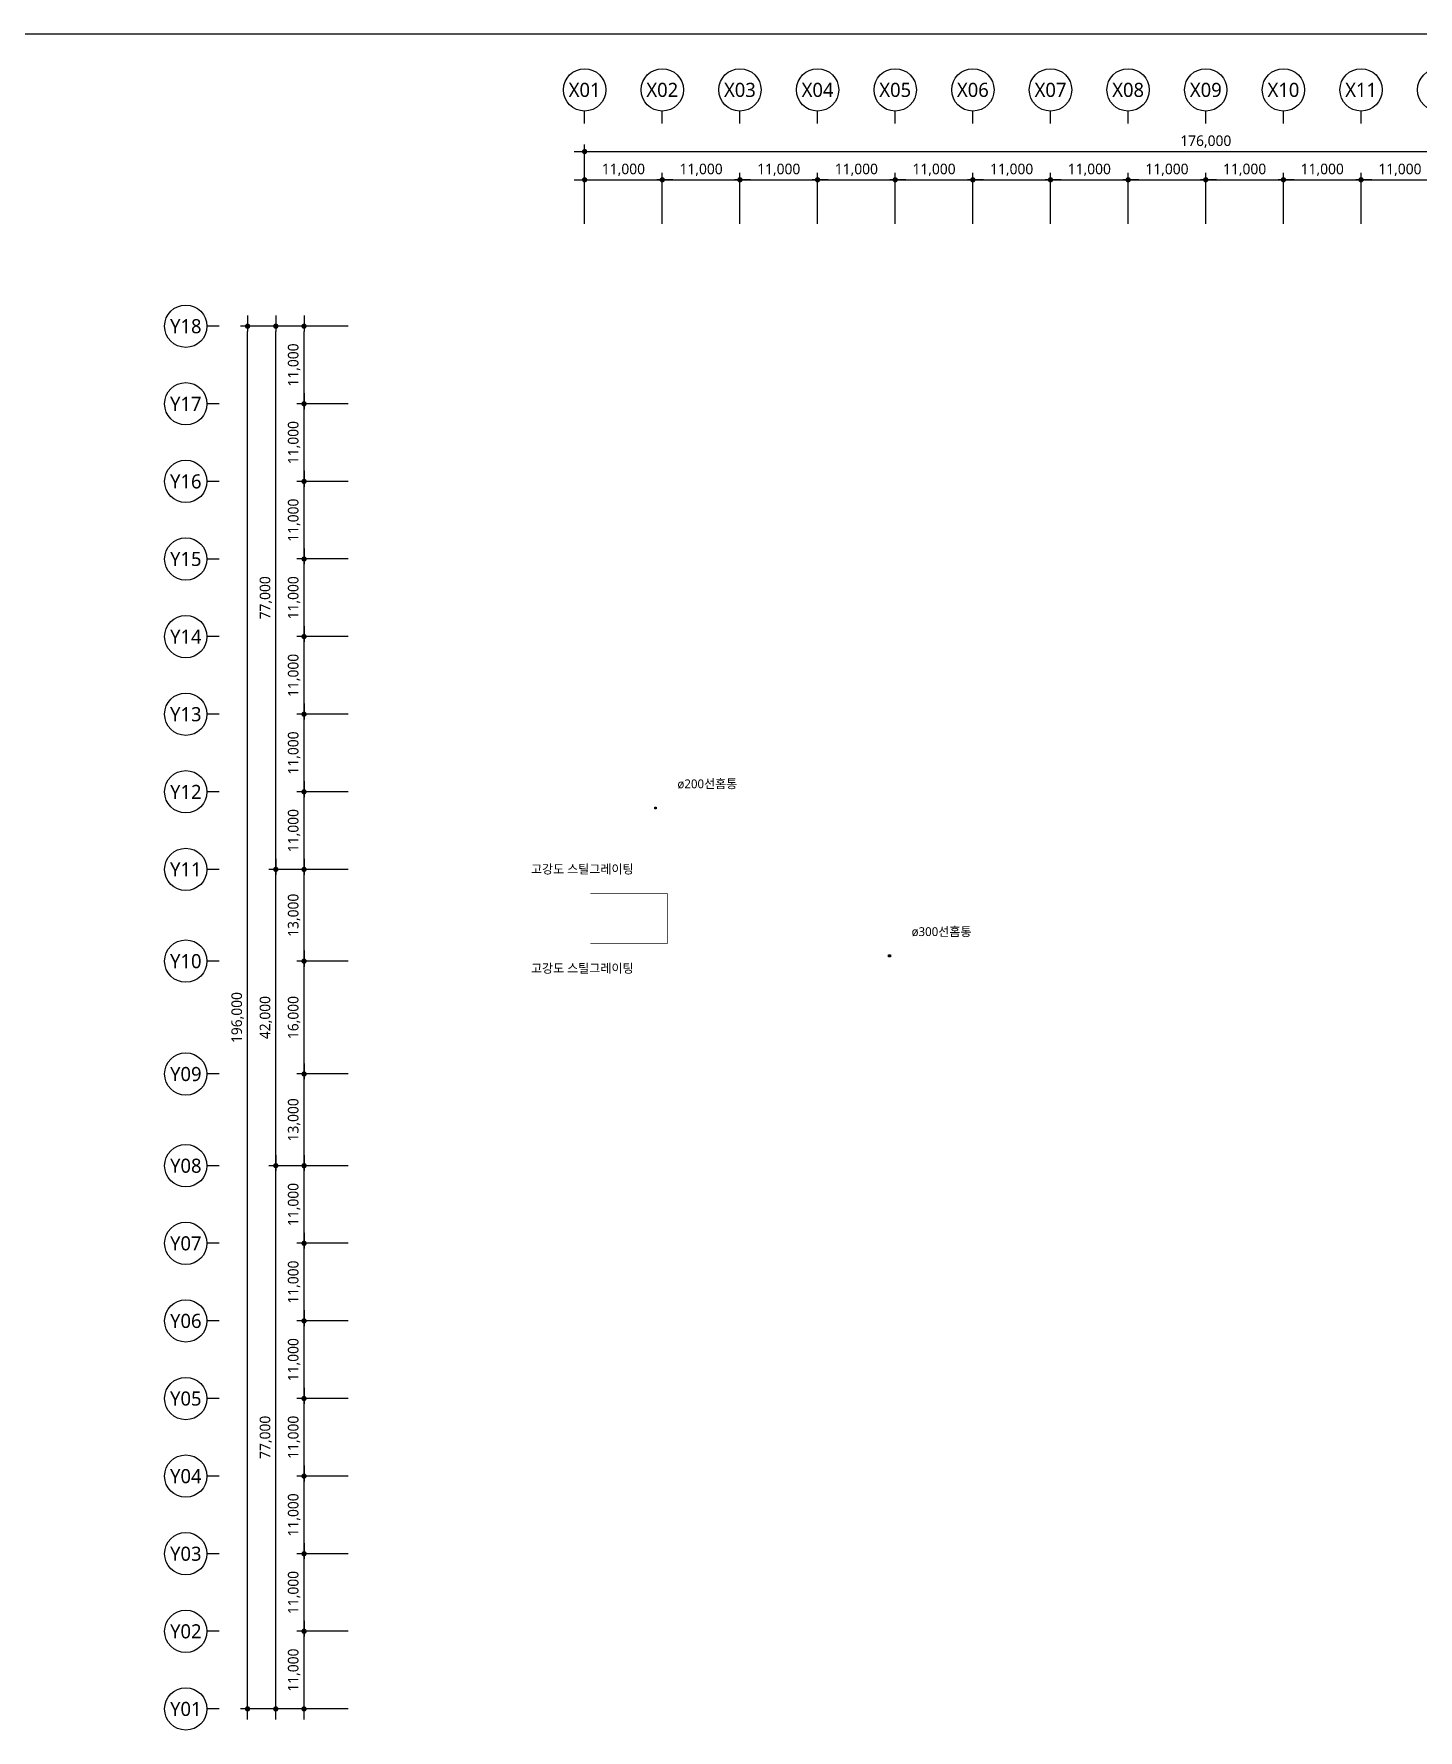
# Model space of a CAD drawing. Header units: millimetres. Extents: x 5104319 to 6731528, y 2502930 to 3039130.
# Drawn here: x 6337923 to 6534007, y 2798701 to 3039130 of the extents above; entities that cross this region are included whole.
import ezdxf
from ezdxf.enums import TextEntityAlignment as Align

# ---------------------------------------------------------------- set-up
doc = ezdxf.new("R2010")
doc.units = ezdxf.units.MM
doc.header["$PDMODE"] = 1
doc.linetypes.add('DIVIDE2', pattern=[15.875, 6.35, -3.175, 0, -3.175, 0, -3.175])
doc.linetypes.add('HID', pattern=[2.3, 1.5, -0.8])
doc.layers.get('Defpoints').update_dxf_attribs({"color": 140})
for name, color, linetype in [('0-아연도 그레이팅 커버', 6, 'DIVIDE2'), ('0-오픈트랜치', 2, 'HID'), ('D-1', 6, 'Continuous'), ('SYM', 253, 'Continuous')]:
    doc.layers.add(name, color=color, linetype=linetype)
for name, color, linetype, lineweight in [('A-AXIS-BUBL', 7, 'Continuous', 25), ('A-DIMS', 7, 'Continuous', 25), ('A-MKXS-TEXT1', 3, 'Continuous', 25), ('A-XXXX-TXT2', 3, 'Continuous', 25)]:
    doc.layers.add(name, color=color, linetype=linetype, lineweight=lineweight)
doc.styles.add('HY울릉도L', font='')
doc.styles.add('맑은고딕', font='malgun.ttf')
doc.styles.get('HY울릉도L').set_extended_font_data('HYwulM')
doc.dimstyles.new('CDIM', dxfattribs={"dimtxt": 3, "dimasz": 1.5, "dimexe": 2, "dimexo": 1, "dimgap": 1, "dimtad": 1, "dimdec": 0, "dimrnd": 0.5, "dimzin": 0, "dimdsep": 32, "dimlunit": 6, "dimtxsty": 'HY울릉도L', "dimblk1": '_CIDOT', "dimblk2": '_CIDOT', "dimsah": 1, "dimcen": 5.5, "dimclrd": 2, "dimclre": 2, "dimclrt": 7, "dimadec": 0, "dimazin": 0, "dimtfac": 1, "dimtdec": 0, "dimtix": 1, "dimtmove": 2, "dimatfit": 1, "dimldrblk": '_CIDOT', "dimfxl": 1, "dimtolj": 1, "dimtzin": 0, "dimlwd": -1, "dimarcsym": 0})

# ---------------------------------------------------------------- blocks, each defined once
blk = doc.blocks.new('_CIDOT')
at = {"color": 0, "linetype": 'ByBlock'}
blk.add_line((2, 0), (-1, 0), dxfattribs=at)
at = {"color": 0, "linetype": 'ByBlock', "const_width": 0.5}
blk.add_lwpolyline([(-0.25, 0, 1), (0.25, 0, 1)], format="xyb", close=True, dxfattribs=at)
blk = doc.blocks.new('*D9')
at = {"layer": 'A-DIMS', "lineweight": -2, "transparency": 16777216}
for p, q in [((93193, 67121), (85943, 67121)), ((93193, 56121), (85943, 56121))]:
    blk.add_line(p, q, dxfattribs=at)
at = {"layer": 'A-DIMS', "transparency": 16777216}
blk.add_line((86943, 56871), (86943, 66371), dxfattribs=at)
at = {"layer": 'Defpoints', "color": 0, "transparency": 16777216}
for p in [(86943, 67121), (93693, 67121), (93693, 56121)]:
    blk.add_point(p, dxfattribs=at)
at = {"layer": 'A-DIMS', "transparency": 16777216, "xscale": 750, "yscale": 750, "zscale": 750}
for p, rotation in [((86943, 67121), 90), ((86943, 56121), 270)]:
    blk.add_blockref('_CIDOT', p, dxfattribs=dict(at, rotation=rotation))
at = {"layer": 'A-DIMS', "color": 3, "transparency": 16777216, "insert": (85538, 61621), "char_height": 1500, "attachment_point": 5, "rotation": 90, "style": '맑은고딕'}
blk.add_mtext('\\A1;11,000', dxfattribs=at)
blk = doc.blocks.new('*D10')
at = {"layer": 'A-DIMS', "lineweight": -2, "transparency": 16777216}
for p, q in [((93193, 78121), (85943, 78121)), ((93193, 67121), (85943, 67121))]:
    blk.add_line(p, q, dxfattribs=at)
at = {"layer": 'A-DIMS', "transparency": 16777216}
blk.add_line((86943, 67871), (86943, 77371), dxfattribs=at)
at = {"layer": 'Defpoints', "color": 0, "transparency": 16777216}
for p in [(86943, 78121), (93693, 78121), (93693, 67121)]:
    blk.add_point(p, dxfattribs=at)
at = {"layer": 'A-DIMS', "transparency": 16777216, "xscale": 750, "yscale": 750, "zscale": 750}
for p, rotation in [((86943, 78121), 90), ((86943, 67121), 270)]:
    blk.add_blockref('_CIDOT', p, dxfattribs=dict(at, rotation=rotation))
at = {"layer": 'A-DIMS', "color": 3, "transparency": 16777216, "insert": (85538, 72621), "char_height": 1500, "attachment_point": 5, "rotation": 90, "style": '맑은고딕'}
blk.add_mtext('\\A1;11,000', dxfattribs=at)
blk = doc.blocks.new('*D11')
at = {"layer": 'A-DIMS', "lineweight": -2, "transparency": 16777216}
for p, q in [((93193, 89121), (85943, 89121)), ((93193, 78121), (85943, 78121))]:
    blk.add_line(p, q, dxfattribs=at)
at = {"layer": 'A-DIMS', "transparency": 16777216}
blk.add_line((86943, 78871), (86943, 88371), dxfattribs=at)
at = {"layer": 'Defpoints', "color": 0, "transparency": 16777216}
for p in [(86943, 89121), (93693, 89121), (93693, 78121)]:
    blk.add_point(p, dxfattribs=at)
at = {"layer": 'A-DIMS', "transparency": 16777216, "xscale": 750, "yscale": 750, "zscale": 750}
for p, rotation in [((86943, 89121), 90), ((86943, 78121), 270)]:
    blk.add_blockref('_CIDOT', p, dxfattribs=dict(at, rotation=rotation))
at = {"layer": 'A-DIMS', "color": 3, "transparency": 16777216, "insert": (85538, 83621), "char_height": 1500, "attachment_point": 5, "rotation": 90, "style": '맑은고딕'}
blk.add_mtext('\\A1;11,000', dxfattribs=at)
blk = doc.blocks.new('*D12')
at = {"layer": 'A-DIMS', "lineweight": -2, "transparency": 16777216}
for p, q in [((93193, 100121), (85943, 100121)), ((93193, 89121), (85943, 89121))]:
    blk.add_line(p, q, dxfattribs=at)
at = {"layer": 'A-DIMS', "transparency": 16777216}
blk.add_line((86943, 89871), (86943, 99371), dxfattribs=at)
at = {"layer": 'Defpoints', "color": 0, "transparency": 16777216}
for p in [(86943, 100121), (93693, 100121), (93693, 89121)]:
    blk.add_point(p, dxfattribs=at)
at = {"layer": 'A-DIMS', "transparency": 16777216, "xscale": 750, "yscale": 750, "zscale": 750}
for p, rotation in [((86943, 100121), 90), ((86943, 89121), 270)]:
    blk.add_blockref('_CIDOT', p, dxfattribs=dict(at, rotation=rotation))
at = {"layer": 'A-DIMS', "color": 3, "transparency": 16777216, "insert": (85538, 94621), "char_height": 1500, "attachment_point": 5, "rotation": 90, "style": '맑은고딕'}
blk.add_mtext('\\A1;11,000', dxfattribs=at)
blk = doc.blocks.new('*D13')
at = {"layer": 'A-DIMS', "lineweight": -2, "transparency": 16777216}
for p, q in [((93193, 111121), (85943, 111121)), ((93193, 100121), (85943, 100121))]:
    blk.add_line(p, q, dxfattribs=at)
at = {"layer": 'A-DIMS', "transparency": 16777216}
blk.add_line((86943, 100871), (86943, 110371), dxfattribs=at)
at = {"layer": 'Defpoints', "color": 0, "transparency": 16777216}
for p in [(86943, 111121), (93693, 111121), (93693, 100121)]:
    blk.add_point(p, dxfattribs=at)
at = {"layer": 'A-DIMS', "transparency": 16777216, "xscale": 750, "yscale": 750, "zscale": 750}
for p, rotation in [((86943, 111121), 90), ((86943, 100121), 270)]:
    blk.add_blockref('_CIDOT', p, dxfattribs=dict(at, rotation=rotation))
at = {"layer": 'A-DIMS', "color": 3, "transparency": 16777216, "insert": (85538, 105621), "char_height": 1500, "attachment_point": 5, "rotation": 90, "style": '맑은고딕'}
blk.add_mtext('\\A1;11,000', dxfattribs=at)
blk = doc.blocks.new('*D14')
at = {"layer": 'A-DIMS', "lineweight": -2, "transparency": 16777216}
for p, q in [((93193, 122121), (85943, 122121)), ((93193, 111121), (85943, 111121))]:
    blk.add_line(p, q, dxfattribs=at)
at = {"layer": 'A-DIMS', "transparency": 16777216}
blk.add_line((86943, 111871), (86943, 121371), dxfattribs=at)
at = {"layer": 'Defpoints', "color": 0, "transparency": 16777216}
for p in [(86943, 122121), (93693, 122121), (93693, 111121)]:
    blk.add_point(p, dxfattribs=at)
at = {"layer": 'A-DIMS', "transparency": 16777216, "xscale": 750, "yscale": 750, "zscale": 750}
for p, rotation in [((86943, 122121), 90), ((86943, 111121), 270)]:
    blk.add_blockref('_CIDOT', p, dxfattribs=dict(at, rotation=rotation))
at = {"layer": 'A-DIMS', "color": 3, "transparency": 16777216, "insert": (85538, 116621), "char_height": 1500, "attachment_point": 5, "rotation": 90, "style": '맑은고딕'}
blk.add_mtext('\\A1;11,000', dxfattribs=at)
blk = doc.blocks.new('*D15')
at = {"layer": 'A-DIMS', "lineweight": -2, "transparency": 16777216}
for p, q in [((93193, 135121), (85943, 135121)), ((93193, 122121), (85943, 122121))]:
    blk.add_line(p, q, dxfattribs=at)
at = {"layer": 'A-DIMS', "transparency": 16777216}
blk.add_line((86943, 122871), (86943, 134371), dxfattribs=at)
at = {"layer": 'Defpoints', "color": 0, "transparency": 16777216}
for p in [(86943, 135121), (93693, 135121), (93693, 122121)]:
    blk.add_point(p, dxfattribs=at)
at = {"layer": 'A-DIMS', "transparency": 16777216, "xscale": 750, "yscale": 750, "zscale": 750}
for p, rotation in [((86943, 135121), 90), ((86943, 122121), 270)]:
    blk.add_blockref('_CIDOT', p, dxfattribs=dict(at, rotation=rotation))
at = {"layer": 'A-DIMS', "color": 3, "transparency": 16777216, "insert": (85538, 128621), "char_height": 1500, "attachment_point": 5, "rotation": 90, "style": '맑은고딕'}
blk.add_mtext('\\A1;13,000', dxfattribs=at)
blk = doc.blocks.new('*D16')
at = {"layer": 'A-DIMS', "lineweight": -2, "transparency": 16777216}
for p, q in [((93193, 151121), (85943, 151121)), ((93193, 135121), (85943, 135121))]:
    blk.add_line(p, q, dxfattribs=at)
at = {"layer": 'A-DIMS', "transparency": 16777216}
blk.add_line((86943, 135871), (86943, 150371), dxfattribs=at)
at = {"layer": 'Defpoints', "color": 0, "transparency": 16777216}
for p in [(86943, 151121), (93693, 151121), (93693, 135121)]:
    blk.add_point(p, dxfattribs=at)
at = {"layer": 'A-DIMS', "transparency": 16777216, "xscale": 750, "yscale": 750, "zscale": 750}
for p, rotation in [((86943, 151121), 90), ((86943, 135121), 270)]:
    blk.add_blockref('_CIDOT', p, dxfattribs=dict(at, rotation=rotation))
at = {"layer": 'A-DIMS', "color": 3, "transparency": 16777216, "insert": (85538, 143121), "char_height": 1500, "attachment_point": 5, "rotation": 90, "style": '맑은고딕'}
blk.add_mtext('\\A1;16,000', dxfattribs=at)
blk = doc.blocks.new('*D17')
at = {"layer": 'A-DIMS', "lineweight": -2, "transparency": 16777216}
for p, q in [((93193, 164121), (85943, 164121)), ((93193, 151121), (85943, 151121))]:
    blk.add_line(p, q, dxfattribs=at)
at = {"layer": 'A-DIMS', "transparency": 16777216}
blk.add_line((86943, 151871), (86943, 163371), dxfattribs=at)
at = {"layer": 'Defpoints', "color": 0, "transparency": 16777216}
for p in [(86943, 164121), (93693, 164121), (93693, 151121)]:
    blk.add_point(p, dxfattribs=at)
at = {"layer": 'A-DIMS', "transparency": 16777216, "xscale": 750, "yscale": 750, "zscale": 750}
for p, rotation in [((86943, 164121), 90), ((86943, 151121), 270)]:
    blk.add_blockref('_CIDOT', p, dxfattribs=dict(at, rotation=rotation))
at = {"layer": 'A-DIMS', "color": 3, "transparency": 16777216, "insert": (85538, 157621), "char_height": 1500, "attachment_point": 5, "rotation": 90, "style": '맑은고딕'}
blk.add_mtext('\\A1;13,000', dxfattribs=at)
blk = doc.blocks.new('*D18')
at = {"layer": 'A-DIMS', "lineweight": -2, "transparency": 16777216}
for p, q in [((93193, 175121), (85943, 175121)), ((93193, 164121), (85943, 164121))]:
    blk.add_line(p, q, dxfattribs=at)
at = {"layer": 'A-DIMS', "transparency": 16777216}
blk.add_line((86943, 164871), (86943, 174371), dxfattribs=at)
at = {"layer": 'Defpoints', "color": 0, "transparency": 16777216}
for p in [(86943, 175121), (93693, 175121), (93693, 164121)]:
    blk.add_point(p, dxfattribs=at)
at = {"layer": 'A-DIMS', "transparency": 16777216, "xscale": 750, "yscale": 750, "zscale": 750}
for p, rotation in [((86943, 175121), 90), ((86943, 164121), 270)]:
    blk.add_blockref('_CIDOT', p, dxfattribs=dict(at, rotation=rotation))
at = {"layer": 'A-DIMS', "color": 3, "transparency": 16777216, "insert": (85538, 169621), "char_height": 1500, "attachment_point": 5, "rotation": 90, "style": '맑은고딕'}
blk.add_mtext('\\A1;11,000', dxfattribs=at)
blk = doc.blocks.new('*D19')
at = {"layer": 'A-DIMS', "lineweight": -2, "transparency": 16777216}
for p, q in [((93193, 186121), (85943, 186121)), ((93193, 175121), (85943, 175121))]:
    blk.add_line(p, q, dxfattribs=at)
at = {"layer": 'A-DIMS', "transparency": 16777216}
blk.add_line((86943, 175871), (86943, 185371), dxfattribs=at)
at = {"layer": 'Defpoints', "color": 0, "transparency": 16777216}
for p in [(86943, 186121), (93693, 186121), (93693, 175121)]:
    blk.add_point(p, dxfattribs=at)
at = {"layer": 'A-DIMS', "transparency": 16777216, "xscale": 750, "yscale": 750, "zscale": 750}
for p, rotation in [((86943, 186121), 90), ((86943, 175121), 270)]:
    blk.add_blockref('_CIDOT', p, dxfattribs=dict(at, rotation=rotation))
at = {"layer": 'A-DIMS', "color": 3, "transparency": 16777216, "insert": (85538, 180621), "char_height": 1500, "attachment_point": 5, "rotation": 90, "style": '맑은고딕'}
blk.add_mtext('\\A1;11,000', dxfattribs=at)
blk = doc.blocks.new('*D20')
at = {"layer": 'A-DIMS', "lineweight": -2, "transparency": 16777216}
for p, q in [((93193, 197121), (85943, 197121)), ((93193, 186121), (85943, 186121))]:
    blk.add_line(p, q, dxfattribs=at)
at = {"layer": 'A-DIMS', "transparency": 16777216}
blk.add_line((86943, 186871), (86943, 196371), dxfattribs=at)
at = {"layer": 'Defpoints', "color": 0, "transparency": 16777216}
for p in [(86943, 197121), (93693, 197121), (93693, 186121)]:
    blk.add_point(p, dxfattribs=at)
at = {"layer": 'A-DIMS', "transparency": 16777216, "xscale": 750, "yscale": 750, "zscale": 750}
for p, rotation in [((86943, 197121), 90), ((86943, 186121), 270)]:
    blk.add_blockref('_CIDOT', p, dxfattribs=dict(at, rotation=rotation))
at = {"layer": 'A-DIMS', "color": 3, "transparency": 16777216, "insert": (85538, 191621), "char_height": 1500, "attachment_point": 5, "rotation": 90, "style": '맑은고딕'}
blk.add_mtext('\\A1;11,000', dxfattribs=at)
blk = doc.blocks.new('*D21')
at = {"layer": 'A-DIMS', "lineweight": -2, "transparency": 16777216}
for p, q in [((93193, 208121), (85943, 208121)), ((93193, 197121), (85943, 197121))]:
    blk.add_line(p, q, dxfattribs=at)
at = {"layer": 'A-DIMS', "transparency": 16777216}
blk.add_line((86943, 197871), (86943, 207371), dxfattribs=at)
at = {"layer": 'Defpoints', "color": 0, "transparency": 16777216}
for p in [(86943, 208121), (93693, 208121), (93693, 197121)]:
    blk.add_point(p, dxfattribs=at)
at = {"layer": 'A-DIMS', "transparency": 16777216, "xscale": 750, "yscale": 750, "zscale": 750}
for p, rotation in [((86943, 208121), 90), ((86943, 197121), 270)]:
    blk.add_blockref('_CIDOT', p, dxfattribs=dict(at, rotation=rotation))
at = {"layer": 'A-DIMS', "color": 3, "transparency": 16777216, "insert": (85538, 202621), "char_height": 1500, "attachment_point": 5, "rotation": 90, "style": '맑은고딕'}
blk.add_mtext('\\A1;11,000', dxfattribs=at)
blk = doc.blocks.new('*D22')
at = {"layer": 'A-DIMS', "lineweight": -2, "transparency": 16777216}
for p, q in [((93193, 219121), (85943, 219121)), ((93193, 208121), (85943, 208121))]:
    blk.add_line(p, q, dxfattribs=at)
at = {"layer": 'A-DIMS', "transparency": 16777216}
blk.add_line((86943, 208871), (86943, 218371), dxfattribs=at)
at = {"layer": 'Defpoints', "color": 0, "transparency": 16777216}
for p in [(86943, 219121), (93693, 219121), (93693, 208121)]:
    blk.add_point(p, dxfattribs=at)
at = {"layer": 'A-DIMS', "transparency": 16777216, "xscale": 750, "yscale": 750, "zscale": 750}
for p, rotation in [((86943, 219121), 90), ((86943, 208121), 270)]:
    blk.add_blockref('_CIDOT', p, dxfattribs=dict(at, rotation=rotation))
at = {"layer": 'A-DIMS', "color": 3, "transparency": 16777216, "insert": (85538, 213621), "char_height": 1500, "attachment_point": 5, "rotation": 90, "style": '맑은고딕'}
blk.add_mtext('\\A1;11,000', dxfattribs=at)
blk = doc.blocks.new('*D23')
at = {"layer": 'A-DIMS', "lineweight": -2, "transparency": 16777216}
for p, q in [((93193, 230121), (85943, 230121)), ((93193, 219121), (85943, 219121))]:
    blk.add_line(p, q, dxfattribs=at)
at = {"layer": 'A-DIMS', "transparency": 16777216}
blk.add_line((86943, 219871), (86943, 229371), dxfattribs=at)
at = {"layer": 'Defpoints', "color": 0, "transparency": 16777216}
for p in [(86943, 230121), (93693, 230121), (93693, 219121)]:
    blk.add_point(p, dxfattribs=at)
at = {"layer": 'A-DIMS', "transparency": 16777216, "xscale": 750, "yscale": 750, "zscale": 750}
for p, rotation in [((86943, 230121), 90), ((86943, 219121), 270)]:
    blk.add_blockref('_CIDOT', p, dxfattribs=dict(at, rotation=rotation))
at = {"layer": 'A-DIMS', "color": 3, "transparency": 16777216, "insert": (85538, 224621), "char_height": 1500, "attachment_point": 5, "rotation": 90, "style": '맑은고딕'}
blk.add_mtext('\\A1;11,000', dxfattribs=at)
blk = doc.blocks.new('*D24')
at = {"layer": 'A-DIMS', "lineweight": -2, "transparency": 16777216}
for p, q in [((93193, 241121), (85943, 241121)), ((93193, 230121), (85943, 230121))]:
    blk.add_line(p, q, dxfattribs=at)
at = {"layer": 'A-DIMS', "transparency": 16777216}
blk.add_line((86943, 230871), (86943, 240371), dxfattribs=at)
at = {"layer": 'Defpoints', "color": 0, "transparency": 16777216}
for p in [(86943, 241121), (93693, 241121), (93693, 230121)]:
    blk.add_point(p, dxfattribs=at)
at = {"layer": 'A-DIMS', "transparency": 16777216, "xscale": 750, "yscale": 750, "zscale": 750}
for p, rotation in [((86943, 241121), 90), ((86943, 230121), 270)]:
    blk.add_blockref('_CIDOT', p, dxfattribs=dict(at, rotation=rotation))
at = {"layer": 'A-DIMS', "color": 3, "transparency": 16777216, "insert": (85538, 235621), "char_height": 1500, "attachment_point": 5, "rotation": 90, "style": '맑은고딕'}
blk.add_mtext('\\A1;11,000', dxfattribs=at)
blk = doc.blocks.new('*D25')
at = {"layer": 'A-DIMS', "lineweight": -2, "transparency": 16777216}
for p, q in [((93193, 122121), (81943, 122121)), ((93193, 45121), (81943, 45121))]:
    blk.add_line(p, q, dxfattribs=at)
at = {"layer": 'A-DIMS', "transparency": 16777216}
blk.add_line((82943, 45871), (82943, 121371), dxfattribs=at)
at = {"layer": 'Defpoints', "color": 0, "transparency": 16777216}
for p in [(82943, 122121), (93693, 122121), (93693, 45121)]:
    blk.add_point(p, dxfattribs=at)
at = {"layer": 'A-DIMS', "transparency": 16777216, "xscale": 750, "yscale": 750, "zscale": 750}
for p, rotation in [((82943, 122121), 90), ((82943, 45121), 270)]:
    blk.add_blockref('_CIDOT', p, dxfattribs=dict(at, rotation=rotation))
at = {"layer": 'A-DIMS', "color": 3, "transparency": 16777216, "insert": (81542, 83621), "char_height": 1500, "attachment_point": 5, "rotation": 90, "style": '맑은고딕'}
blk.add_mtext('\\A1;77,000', dxfattribs=at)
blk = doc.blocks.new('*D26')
at = {"layer": 'A-DIMS', "lineweight": -2, "transparency": 16777216}
for p, q in [((93193, 241121), (77943, 241121)), ((93193, 45121), (77943, 45121))]:
    blk.add_line(p, q, dxfattribs=at)
at = {"layer": 'A-DIMS', "transparency": 16777216}
blk.add_line((78943, 45871), (78943, 240371), dxfattribs=at)
at = {"layer": 'Defpoints', "color": 0, "transparency": 16777216}
for p in [(78943, 241121), (93693, 241121), (93693, 45121)]:
    blk.add_point(p, dxfattribs=at)
at = {"layer": 'A-DIMS', "transparency": 16777216, "xscale": 750, "yscale": 750, "zscale": 750}
for p, rotation in [((78943, 241121), 90), ((78943, 45121), 270)]:
    blk.add_blockref('_CIDOT', p, dxfattribs=dict(at, rotation=rotation))
at = {"layer": 'A-DIMS', "color": 3, "transparency": 16777216, "insert": (77538, 143121), "char_height": 1500, "attachment_point": 5, "rotation": 90, "style": '맑은고딕'}
blk.add_mtext('\\A1;196,000', dxfattribs=at)
blk = doc.blocks.new('*D27')
at = {"layer": 'A-DIMS', "lineweight": -2, "transparency": 16777216}
for p, q in [((93193, 56121), (85943, 56121)), ((93193, 45121), (85943, 45121))]:
    blk.add_line(p, q, dxfattribs=at)
at = {"layer": 'A-DIMS', "transparency": 16777216}
blk.add_line((86943, 45871), (86943, 55371), dxfattribs=at)
at = {"layer": 'Defpoints', "color": 0, "transparency": 16777216}
for p in [(86943, 56121), (93693, 56121), (93693, 45121)]:
    blk.add_point(p, dxfattribs=at)
at = {"layer": 'A-DIMS', "transparency": 16777216, "xscale": 750, "yscale": 750, "zscale": 750}
for p, rotation in [((86943, 56121), 90), ((86943, 45121), 270)]:
    blk.add_blockref('_CIDOT', p, dxfattribs=dict(at, rotation=rotation))
at = {"layer": 'A-DIMS', "color": 3, "transparency": 16777216, "insert": (85538, 50621), "char_height": 1500, "attachment_point": 5, "rotation": 90, "style": '맑은고딕'}
blk.add_mtext('\\A1;11,000', dxfattribs=at)
blk = doc.blocks.new('*D28')
at = {"layer": 'A-DIMS', "lineweight": -2, "transparency": 16777216}
for p, q in [((93193, 164121), (81943, 164121)), ((93193, 122121), (81943, 122121))]:
    blk.add_line(p, q, dxfattribs=at)
at = {"layer": 'A-DIMS', "transparency": 16777216}
blk.add_line((82943, 122871), (82943, 163371), dxfattribs=at)
at = {"layer": 'Defpoints', "color": 0, "transparency": 16777216}
for p in [(82943, 164121), (93693, 164121), (93693, 122121)]:
    blk.add_point(p, dxfattribs=at)
at = {"layer": 'A-DIMS', "transparency": 16777216, "xscale": 750, "yscale": 750, "zscale": 750}
for p, rotation in [((82943, 164121), 90), ((82943, 122121), 270)]:
    blk.add_blockref('_CIDOT', p, dxfattribs=dict(at, rotation=rotation))
at = {"layer": 'A-DIMS', "color": 3, "transparency": 16777216, "insert": (81542, 143121), "char_height": 1500, "attachment_point": 5, "rotation": 90, "style": '맑은고딕'}
blk.add_mtext('\\A1;42,000', dxfattribs=at)
blk = doc.blocks.new('*D29')
at = {"layer": 'A-DIMS', "lineweight": -2, "transparency": 16777216}
for p, q in [((93193, 241121), (81943, 241121)), ((93193, 164121), (81943, 164121))]:
    blk.add_line(p, q, dxfattribs=at)
at = {"layer": 'A-DIMS', "transparency": 16777216}
blk.add_line((82943, 164871), (82943, 240371), dxfattribs=at)
at = {"layer": 'Defpoints', "color": 0, "transparency": 16777216}
for p in [(82943, 241121), (93693, 241121), (93693, 164121)]:
    blk.add_point(p, dxfattribs=at)
at = {"layer": 'A-DIMS', "transparency": 16777216, "xscale": 750, "yscale": 750, "zscale": 750}
for p, rotation in [((82943, 241121), 90), ((82943, 164121), 270)]:
    blk.add_blockref('_CIDOT', p, dxfattribs=dict(at, rotation=rotation))
at = {"layer": 'A-DIMS', "color": 3, "transparency": 16777216, "insert": (81542, 202621), "char_height": 1500, "attachment_point": 5, "rotation": 90, "style": '맑은고딕'}
blk.add_mtext('\\A1;77,000', dxfattribs=at)
blk = doc.blocks.new('*D30')
at = {"layer": 'A-DIMS', "lineweight": -2, "transparency": 16777216}
for p, q in [((148693, 255621), (148693, 262871)), ((159693, 255621), (159693, 262871))]:
    blk.add_line(p, q, dxfattribs=at)
at = {"layer": 'A-DIMS', "transparency": 16777216}
blk.add_line((149443, 261871), (158943, 261871), dxfattribs=at)
at = {"layer": 'Defpoints', "color": 0, "transparency": 16777216}
for p in [(159693, 261871), (148693, 255121), (159693, 255121)]:
    blk.add_point(p, dxfattribs=at)
at = {"layer": 'A-DIMS', "transparency": 16777216, "xscale": 750, "yscale": 750, "zscale": 750, "rotation": 180}
blk.add_blockref('_CIDOT', (148693, 261871), dxfattribs=at)
at = {"layer": 'A-DIMS', "transparency": 16777216, "xscale": 750, "yscale": 750, "zscale": 750}
blk.add_blockref('_CIDOT', (159693, 261871), dxfattribs=at)
at = {"layer": 'A-DIMS', "color": 3, "transparency": 16777216, "insert": (154193, 263275), "char_height": 1500, "attachment_point": 5, "style": '맑은고딕'}
blk.add_mtext('\\A1;11,000', dxfattribs=at)
blk = doc.blocks.new('*D31')
at = {"layer": 'A-DIMS', "lineweight": -2, "transparency": 16777216}
for p, q in [((159693, 255621), (159693, 262871)), ((170693, 255621), (170693, 262871))]:
    blk.add_line(p, q, dxfattribs=at)
at = {"layer": 'A-DIMS', "transparency": 16777216}
blk.add_line((160443, 261871), (169943, 261871), dxfattribs=at)
at = {"layer": 'Defpoints', "color": 0, "transparency": 16777216}
for p in [(170693, 261871), (159693, 255121), (170693, 255121)]:
    blk.add_point(p, dxfattribs=at)
at = {"layer": 'A-DIMS', "transparency": 16777216, "xscale": 750, "yscale": 750, "zscale": 750, "rotation": 180}
blk.add_blockref('_CIDOT', (159693, 261871), dxfattribs=at)
at = {"layer": 'A-DIMS', "transparency": 16777216, "xscale": 750, "yscale": 750, "zscale": 750}
blk.add_blockref('_CIDOT', (170693, 261871), dxfattribs=at)
at = {"layer": 'A-DIMS', "color": 3, "transparency": 16777216, "insert": (165193, 263275), "char_height": 1500, "attachment_point": 5, "style": '맑은고딕'}
blk.add_mtext('\\A1;11,000', dxfattribs=at)
blk = doc.blocks.new('*D32')
at = {"layer": 'A-DIMS', "lineweight": -2, "transparency": 16777216}
for p, q in [((170693, 255621), (170693, 262871)), ((181693, 255621), (181693, 262871))]:
    blk.add_line(p, q, dxfattribs=at)
at = {"layer": 'A-DIMS', "transparency": 16777216}
blk.add_line((171443, 261871), (180943, 261871), dxfattribs=at)
at = {"layer": 'Defpoints', "color": 0, "transparency": 16777216}
for p in [(181693, 261871), (170693, 255121), (181693, 255121)]:
    blk.add_point(p, dxfattribs=at)
at = {"layer": 'A-DIMS', "transparency": 16777216, "xscale": 750, "yscale": 750, "zscale": 750, "rotation": 180}
blk.add_blockref('_CIDOT', (170693, 261871), dxfattribs=at)
at = {"layer": 'A-DIMS', "transparency": 16777216, "xscale": 750, "yscale": 750, "zscale": 750}
blk.add_blockref('_CIDOT', (181693, 261871), dxfattribs=at)
at = {"layer": 'A-DIMS', "color": 3, "transparency": 16777216, "insert": (176193, 263275), "char_height": 1500, "attachment_point": 5, "style": '맑은고딕'}
blk.add_mtext('\\A1;11,000', dxfattribs=at)
blk = doc.blocks.new('*D33')
at = {"layer": 'A-DIMS', "lineweight": -2, "transparency": 16777216}
for p, q in [((181693, 255621), (181693, 262871)), ((192693, 255621), (192693, 262871))]:
    blk.add_line(p, q, dxfattribs=at)
at = {"layer": 'A-DIMS', "transparency": 16777216}
blk.add_line((182443, 261871), (191943, 261871), dxfattribs=at)
at = {"layer": 'Defpoints', "color": 0, "transparency": 16777216}
for p in [(192693, 261871), (181693, 255121), (192693, 255121)]:
    blk.add_point(p, dxfattribs=at)
at = {"layer": 'A-DIMS', "transparency": 16777216, "xscale": 750, "yscale": 750, "zscale": 750, "rotation": 180}
blk.add_blockref('_CIDOT', (181693, 261871), dxfattribs=at)
at = {"layer": 'A-DIMS', "transparency": 16777216, "xscale": 750, "yscale": 750, "zscale": 750}
blk.add_blockref('_CIDOT', (192693, 261871), dxfattribs=at)
at = {"layer": 'A-DIMS', "color": 3, "transparency": 16777216, "insert": (187193, 263275), "char_height": 1500, "attachment_point": 5, "style": '맑은고딕'}
blk.add_mtext('\\A1;11,000', dxfattribs=at)
blk = doc.blocks.new('*D34')
at = {"layer": 'A-DIMS', "lineweight": -2, "transparency": 16777216}
for p, q in [((192693, 255621), (192693, 262871)), ((203693, 255621), (203693, 262871))]:
    blk.add_line(p, q, dxfattribs=at)
at = {"layer": 'A-DIMS', "transparency": 16777216}
blk.add_line((193443, 261871), (202943, 261871), dxfattribs=at)
at = {"layer": 'Defpoints', "color": 0, "transparency": 16777216}
for p in [(203693, 261871), (192693, 255121), (203693, 255121)]:
    blk.add_point(p, dxfattribs=at)
at = {"layer": 'A-DIMS', "transparency": 16777216, "xscale": 750, "yscale": 750, "zscale": 750, "rotation": 180}
blk.add_blockref('_CIDOT', (192693, 261871), dxfattribs=at)
at = {"layer": 'A-DIMS', "transparency": 16777216, "xscale": 750, "yscale": 750, "zscale": 750}
blk.add_blockref('_CIDOT', (203693, 261871), dxfattribs=at)
at = {"layer": 'A-DIMS', "color": 3, "transparency": 16777216, "insert": (198193, 263275), "char_height": 1500, "attachment_point": 5, "style": '맑은고딕'}
blk.add_mtext('\\A1;11,000', dxfattribs=at)
blk = doc.blocks.new('*D35')
at = {"layer": 'A-DIMS', "lineweight": -2, "transparency": 16777216}
for p, q in [((203693, 255621), (203693, 262871)), ((214693, 255621), (214693, 262871))]:
    blk.add_line(p, q, dxfattribs=at)
at = {"layer": 'A-DIMS', "transparency": 16777216}
blk.add_line((204443, 261871), (213943, 261871), dxfattribs=at)
at = {"layer": 'Defpoints', "color": 0, "transparency": 16777216}
for p in [(214693, 261871), (203693, 255121), (214693, 255121)]:
    blk.add_point(p, dxfattribs=at)
at = {"layer": 'A-DIMS', "transparency": 16777216, "xscale": 750, "yscale": 750, "zscale": 750, "rotation": 180}
blk.add_blockref('_CIDOT', (203693, 261871), dxfattribs=at)
at = {"layer": 'A-DIMS', "transparency": 16777216, "xscale": 750, "yscale": 750, "zscale": 750}
blk.add_blockref('_CIDOT', (214693, 261871), dxfattribs=at)
at = {"layer": 'A-DIMS', "color": 3, "transparency": 16777216, "insert": (209193, 263275), "char_height": 1500, "attachment_point": 5, "style": '맑은고딕'}
blk.add_mtext('\\A1;11,000', dxfattribs=at)
blk = doc.blocks.new('*D36')
at = {"layer": 'A-DIMS', "lineweight": -2, "transparency": 16777216}
for p, q in [((214693, 255621), (214693, 262871)), ((225693, 255621), (225693, 262871))]:
    blk.add_line(p, q, dxfattribs=at)
at = {"layer": 'A-DIMS', "transparency": 16777216}
blk.add_line((215443, 261871), (224943, 261871), dxfattribs=at)
at = {"layer": 'Defpoints', "color": 0, "transparency": 16777216}
for p in [(225693, 261871), (214693, 255121), (225693, 255121)]:
    blk.add_point(p, dxfattribs=at)
at = {"layer": 'A-DIMS', "transparency": 16777216, "xscale": 750, "yscale": 750, "zscale": 750, "rotation": 180}
blk.add_blockref('_CIDOT', (214693, 261871), dxfattribs=at)
at = {"layer": 'A-DIMS', "transparency": 16777216, "xscale": 750, "yscale": 750, "zscale": 750}
blk.add_blockref('_CIDOT', (225693, 261871), dxfattribs=at)
at = {"layer": 'A-DIMS', "color": 3, "transparency": 16777216, "insert": (220193, 263275), "char_height": 1500, "attachment_point": 5, "style": '맑은고딕'}
blk.add_mtext('\\A1;11,000', dxfattribs=at)
blk = doc.blocks.new('*D37')
at = {"layer": 'A-DIMS', "lineweight": -2, "transparency": 16777216}
for p, q in [((225693, 255621), (225693, 262871)), ((236693, 255621), (236693, 262871))]:
    blk.add_line(p, q, dxfattribs=at)
at = {"layer": 'A-DIMS', "transparency": 16777216}
blk.add_line((226443, 261871), (235943, 261871), dxfattribs=at)
at = {"layer": 'Defpoints', "color": 0, "transparency": 16777216}
for p in [(236693, 261871), (225693, 255121), (236693, 255121)]:
    blk.add_point(p, dxfattribs=at)
at = {"layer": 'A-DIMS', "transparency": 16777216, "xscale": 750, "yscale": 750, "zscale": 750, "rotation": 180}
blk.add_blockref('_CIDOT', (225693, 261871), dxfattribs=at)
at = {"layer": 'A-DIMS', "transparency": 16777216, "xscale": 750, "yscale": 750, "zscale": 750}
blk.add_blockref('_CIDOT', (236693, 261871), dxfattribs=at)
at = {"layer": 'A-DIMS', "color": 3, "transparency": 16777216, "insert": (231193, 263275), "char_height": 1500, "attachment_point": 5, "style": '맑은고딕'}
blk.add_mtext('\\A1;11,000', dxfattribs=at)
blk = doc.blocks.new('*D38')
at = {"layer": 'A-DIMS', "lineweight": -2, "transparency": 16777216}
for p, q in [((236693, 255621), (236693, 262871)), ((247693, 255621), (247693, 262871))]:
    blk.add_line(p, q, dxfattribs=at)
at = {"layer": 'A-DIMS', "transparency": 16777216}
blk.add_line((237443, 261871), (246943, 261871), dxfattribs=at)
at = {"layer": 'Defpoints', "color": 0, "transparency": 16777216}
for p in [(247693, 261871), (236693, 255121), (247693, 255121)]:
    blk.add_point(p, dxfattribs=at)
at = {"layer": 'A-DIMS', "transparency": 16777216, "xscale": 750, "yscale": 750, "zscale": 750, "rotation": 180}
blk.add_blockref('_CIDOT', (236693, 261871), dxfattribs=at)
at = {"layer": 'A-DIMS', "transparency": 16777216, "xscale": 750, "yscale": 750, "zscale": 750}
blk.add_blockref('_CIDOT', (247693, 261871), dxfattribs=at)
at = {"layer": 'A-DIMS', "color": 3, "transparency": 16777216, "insert": (242193, 263275), "char_height": 1500, "attachment_point": 5, "style": '맑은고딕'}
blk.add_mtext('\\A1;11,000', dxfattribs=at)
blk = doc.blocks.new('*D43')
at = {"layer": 'A-DIMS', "lineweight": -2, "transparency": 16777216}
for p, q in [((126693, 255621), (126693, 266871)), ((302693, 255621), (302693, 266871))]:
    blk.add_line(p, q, dxfattribs=at)
at = {"layer": 'A-DIMS', "transparency": 16777216}
blk.add_line((127443, 265871), (301943, 265871), dxfattribs=at)
at = {"layer": 'Defpoints', "color": 0, "transparency": 16777216}
for p in [(302693, 265871), (126693, 255121), (302693, 255121)]:
    blk.add_point(p, dxfattribs=at)
at = {"layer": 'A-DIMS', "transparency": 16777216, "xscale": 750, "yscale": 750, "zscale": 750, "rotation": 180}
blk.add_blockref('_CIDOT', (126693, 265871), dxfattribs=at)
at = {"layer": 'A-DIMS', "transparency": 16777216, "xscale": 750, "yscale": 750, "zscale": 750}
blk.add_blockref('_CIDOT', (302693, 265871), dxfattribs=at)
at = {"layer": 'A-DIMS', "color": 3, "transparency": 16777216, "insert": (214693, 267275), "char_height": 1500, "attachment_point": 5, "style": '맑은고딕'}
blk.add_mtext('\\A1;176,000', dxfattribs=at)
blk = doc.blocks.new('*D45')
at = {"layer": 'A-DIMS', "lineweight": -2, "transparency": 16777216}
for p, q in [((126693, 255621), (126693, 262871)), ((137693, 255621), (137693, 262871))]:
    blk.add_line(p, q, dxfattribs=at)
at = {"layer": 'A-DIMS', "transparency": 16777216}
blk.add_line((127443, 261871), (136943, 261871), dxfattribs=at)
at = {"layer": 'Defpoints', "color": 0, "transparency": 16777216}
for p in [(137693, 261871), (126693, 255121), (137693, 255121)]:
    blk.add_point(p, dxfattribs=at)
at = {"layer": 'A-DIMS', "transparency": 16777216, "xscale": 750, "yscale": 750, "zscale": 750, "rotation": 180}
blk.add_blockref('_CIDOT', (126693, 261871), dxfattribs=at)
at = {"layer": 'A-DIMS', "transparency": 16777216, "xscale": 750, "yscale": 750, "zscale": 750}
blk.add_blockref('_CIDOT', (137693, 261871), dxfattribs=at)
at = {"layer": 'A-DIMS', "color": 3, "transparency": 16777216, "insert": (132193, 263275), "char_height": 1500, "attachment_point": 5, "style": '맑은고딕'}
blk.add_mtext('\\A1;11,000', dxfattribs=at)
blk = doc.blocks.new('*D46')
at = {"layer": 'A-DIMS', "lineweight": -2, "transparency": 16777216}
for p, q in [((137693, 255621), (137693, 262871)), ((148693, 255621), (148693, 262871))]:
    blk.add_line(p, q, dxfattribs=at)
at = {"layer": 'A-DIMS', "transparency": 16777216}
blk.add_line((138443, 261871), (147943, 261871), dxfattribs=at)
at = {"layer": 'Defpoints', "color": 0, "transparency": 16777216}
for p in [(148693, 261871), (137693, 255121), (148693, 255121)]:
    blk.add_point(p, dxfattribs=at)
at = {"layer": 'A-DIMS', "transparency": 16777216, "xscale": 750, "yscale": 750, "zscale": 750, "rotation": 180}
blk.add_blockref('_CIDOT', (137693, 261871), dxfattribs=at)
at = {"layer": 'A-DIMS', "transparency": 16777216, "xscale": 750, "yscale": 750, "zscale": 750}
blk.add_blockref('_CIDOT', (148693, 261871), dxfattribs=at)
at = {"layer": 'A-DIMS', "color": 3, "transparency": 16777216, "insert": (143193, 263275), "char_height": 1500, "attachment_point": 5, "style": '맑은고딕'}
blk.add_mtext('\\A1;11,000', dxfattribs=at)
blk = doc.blocks.new('상자')
at = {"layer": 'D-1'}
for p, q in [((6041333, 124773), (6041693, 124773)), ((6042773, 126213), (6042773, 125853)), ((6042773, 123693), (6042773, 123333)), ((6043853, 124773), (6044213, 124773))]:
    blk.add_line(p, q, dxfattribs=at)
at = {"layer": 'D-1', "ltscale": 0.6}
blk.add_lwpolyline([(6041333, 126213), (6044213, 126213), (6044213, 123333), (6041333, 123333)], close=True, dxfattribs=at)
for points in [[(6044213, 126213), (6041333, 123333)], [(6041333, 126213), (6044213, 123333)]]:
    blk.add_lwpolyline(points, dxfattribs=at)
blk.add_circle((6042773, 124773), 1080, dxfattribs=at)
at = {"layer": 'Defpoints'}
blk.add_circle((6042773, 124773), 1200, dxfattribs=at)
at = {"layer": 'SYM', "ltscale": 0.6}
blk.add_circle((6042773, 124773), 1080, dxfattribs=at)
blk = doc.blocks.new('DIM(210222)')
for p, q in [((126693, 269870.6), (126693, 271620.6)), ((137693, 269870.6), (137693, 271620.6)), ((148693, 269870.6), (148693, 271620.6)), ((159693, 269870.6), (159693, 271620.6)), ((170693, 269870.6), (170693, 271620.6)), ((181693, 269870.6), (181693, 271620.6)), ((192693, 269870.6), (192693, 271620.6)), ((203693, 269870.6), (203693, 271620.6)), ((214693, 269870.6), (214693, 271620.6)), ((225693, 269870.6), (225693, 271620.6)), ((236693, 269870.6), (236693, 271620.6)), ((74943, 241120.6), (73193, 241120.6)), ((74943, 230120.6), (73193, 230120.6)), ((74943, 219120.6), (73193, 219120.6)), ((74943, 208120.6), (73193, 208120.6)), ((74943, 197120.6), (73193, 197120.6)), ((74943, 186120.6), (73193, 186120.6)), ((74943, 175120.6), (73193, 175120.6)), ((74943, 164120.6), (73193, 164120.6)), ((74943, 151120.6), (73193, 151120.6)), ((74943, 135120.6), (73193, 135120.6)), ((74943, 122120.6), (73193, 122120.6)), ((74943, 111120.6), (73193, 111120.6)), ((74943, 100120.6), (73193, 100120.6)), ((74943, 89120.6), (73193, 89120.6)), ((74943, 78120.6), (73193, 78120.6)), ((74943, 67120.6), (73193, 67120.6)), ((74943, 56120.6), (73193, 56120.6)), ((74943, 45120.6), (73193, 45120.6))]:
    blk.add_line(p, q)
at = {"layer": 'A-AXIS-BUBL', "ltscale": 0.2}
for centre in [(126693, 274620.6), (137693, 274620.6), (148693, 274620.6), (159693, 274620.6), (170693, 274620.6), (181693, 274620.6), (192693, 274620.6), (203693, 274620.6), (214693, 274620.6), (225693, 274620.6), (236693, 274620.6), (247693, 274620.6), (70193, 241120.6), (70193, 230120.6), (70193, 219120.6), (70193, 208120.6), (70193, 197120.6), (70193, 186120.6), (70193, 175120.6), (70193, 164120.6), (70193, 151120.6), (70193, 135120.6), (70193, 122120.6), (70193, 111120.6), (70193, 100120.6), (70193, 89120.6), (70193, 78120.6), (70193, 67120.6), (70193, 56120.6), (70193, 45120.6)]:
    blk.add_circle(centre, 3000, dxfattribs=at)
at = {"layer": 'A-XXXX-TXT2', "ltscale": 0.2, "style": '맑은고딕'}
for s, p in [('X01', (126693, 274620.6)), ('X02', (137693, 274620.6)), ('X03', (148693, 274620.6)), ('X04', (159693, 274620.6)), ('X05', (170693, 274620.6)), ('X06', (181693, 274620.6)), ('X07', (192693, 274620.6)), ('X08', (203693, 274620.6)), ('X09', (214693, 274620.6)), ('X10', (225693, 274620.6)), ('X11', (236693, 274620.6)), ('Y18', (70193, 241120.6)), ('Y17', (70193, 230120.6)), ('Y16', (70193, 219120.6)), ('Y15', (70193, 208120.6)), ('Y14', (70193, 197120.6)), ('Y13', (70193, 186120.6)), ('Y12', (70193, 175120.6)), ('Y11', (70193, 164120.6)), ('Y10', (70193, 151120.6)), ('Y09', (70193, 135120.6)), ('Y08', (70193, 122120.6)), ('Y07', (70193, 111120.6)), ('Y06', (70193, 100120.6)), ('Y05', (70193, 89120.6)), ('Y04', (70193, 78120.6)), ('Y03', (70193, 67120.6)), ('Y02', (70193, 56120.6)), ('Y01', (70193, 45120.6))]:
    blk.add_text(s, height=2000, dxfattribs=at).set_placement(p, align=Align.MIDDLE)
at = {"layer": 'A-DIMS'}
for p1, p2, distance, picture, middle in [((126693, 255120.6), (302693, 255120.6), 10750, '*D43', (214693, 267275.5)), ((126693, 255120.6), (137693, 255120.6), 6750, '*D45', (132193, 263275.5)), ((137693, 255120.6), (148693, 255120.6), 6750, '*D46', (143193, 263275.5)), ((148693, 255120.6), (159693, 255120.6), 6750, '*D30', (154193, 263275.5)), ((159693, 255120.6), (170693, 255120.6), 6750, '*D31', (165193, 263275.5)), ((170693, 255120.6), (181693, 255120.6), 6750, '*D32', (176193, 263275.5)), ((181693, 255120.6), (192693, 255120.6), 6750, '*D33', (187193, 263275.5)), ((192693, 255120.6), (203693, 255120.6), 6750, '*D34', (198193, 263275.5)), ((203693, 255120.6), (214693, 255120.6), 6750, '*D35', (209193, 263275.5)), ((214693, 255120.6), (225693, 255120.6), 6750, '*D36', (220193, 263275.5)), ((225693, 255120.6), (236693, 255120.6), 6750, '*D37', (231193, 263275.5)), ((236693, 255120.6), (247693, 255120.6), 6750, '*D38', (242193, 263275.5)), ((93693, 45120.6), (93693, 241120.6), 14750, '*D26', (77538.1, 143120.6)), ((93693, 164120.6), (93693, 241120.6), 10750, '*D29', (81542.2, 202620.6)), ((93693, 230120.6), (93693, 241120.6), 6750, '*D24', (85538.1, 235620.6)), ((93693, 219120.6), (93693, 230120.6), 6750, '*D23', (85538.1, 224620.6)), ((93693, 208120.6), (93693, 219120.6), 6750, '*D22', (85538.1, 213620.6)), ((93693, 197120.6), (93693, 208120.6), 6750, '*D21', (85538.1, 202620.6)), ((93693, 186120.6), (93693, 197120.6), 6750, '*D20', (85538.1, 191620.6)), ((93693, 175120.6), (93693, 186120.6), 6750, '*D19', (85538.1, 180620.6)), ((93693, 164120.6), (93693, 175120.6), 6750, '*D18', (85538.1, 169620.6)), ((93693, 122120.6), (93693, 164120.6), 10750, '*D28', (81542.2, 143120.6)), ((93693, 151120.6), (93693, 164120.6), 6750, '*D17', (85538.1, 157620.6)), ((93693, 135120.6), (93693, 151120.6), 6750, '*D16', (85538.1, 143120.6)), ((93693, 122120.6), (93693, 135120.6), 6750, '*D15', (85538.1, 128620.6)), ((93693, 45120.6), (93693, 122120.6), 10750, '*D25', (81542.2, 83620.6)), ((93693, 111120.6), (93693, 122120.6), 6750, '*D14', (85538.1, 116620.6)), ((93693, 100120.6), (93693, 111120.6), 6750, '*D13', (85538.1, 105620.6)), ((93693, 89120.6), (93693, 100120.6), 6750, '*D12', (85538.1, 94620.6)), ((93693, 78120.6), (93693, 89120.6), 6750, '*D11', (85538.1, 83620.6)), ((93693, 67120.6), (93693, 78120.6), 6750, '*D10', (85538.1, 72620.6)), ((93693, 56120.6), (93693, 67120.6), 6750, '*D9', (85538.1, 61620.6)), ((93693, 45120.6), (93693, 56120.6), 6750, '*D27', (85538.1, 50620.6))]:
    dim = blk.add_aligned_dim(p1=p1, p2=p2, distance=distance, dimstyle='CDIM', override={"dimscale": 500, "dimtxsty": '맑은고딕', "dimclrd": 256, "dimclre": 256, "dimclrt": 3}, dxfattribs=at)
    dim.commit()
    dim.dimension.update_dxf_attribs({"geometry": picture, "text_midpoint": middle})

msp = doc.modelspace()

# ---------------------------------------------------------------- linework, layer by layer
msp.add_line((5944319, 3039130), (6663069, 3039130))
for points in [[(6425960, 2929401, 0, 500, 0), (6425960, 2930901, 0, 0, 0), (6425960, 2933028, 0, 0, 0), (6428416, 2933028, 0, 0, 0)], [(6425382, 2917101, 0, 500, 0), (6425382, 2918601, 0, 0, 0), (6425382, 2920728, 0, 0, 0), (6422925, 2920728, 0, 0, 0)], [(6459137, 2908451, 0, 500, 0), (6459137, 2909951, 0, 0, 0), (6459137, 2912078, 0, 0, 0), (6461593, 2912078, 0, 0, 0)], [(6425382, 2910381, 0, 500, 0), (6425382, 2908881, 0, 0, 0), (6425382, 2906754, 0, 0, 0), (6422925, 2906754, 0, 0, 0)]]:
    msp.add_lwpolyline(points, format="xyseb")
at = {"layer": '0-아연도 그레이팅 커버', "ltscale": 100, "const_width": 100}
for points in [[(6416737, 2917301), (6427637, 2917301)], [(6416737, 2910181), (6427637, 2910181)]]:
    msp.add_lwpolyline(points, dxfattribs=at)
at = {"layer": '0-오픈트랜치', "ltscale": 50}
for points in [[(6425860, 2929401, 0, 250, 0), (6425452, 2929401, 0, 0, 0), (6424361, 2929401, 0, 0, 0), (6424361, 2929401, 0, 0, 0)], [(6458987, 2908451, 0, 250, 0), (6458579, 2908451, 0, 0, 0), (6427637, 2908451, 0, 0, 0)]]:
    msp.add_lwpolyline(points, format="xyseb", dxfattribs=at)
at = {"layer": '0-오픈트랜치', "ltscale": 500, "const_width": 100}
msp.add_lwpolyline([(6427637, 2917301), (6427637, 2910181)], dxfattribs=at)

# ---------------------------------------------------------------- block references
msp.add_blockref('DIM(210222)', (6289244, 2756580))
at = {"layer": 'D-1', "ltscale": 0.6}
for p, xscale, yscale, zscale in [((6006323, 2920736), 0.06944444443673639, 0.06944444443673639, 0.06944444443673639), ((5829681, 2895454), 0.1041666666535801, 0.1041666666535801, 0.1041666666535801)]:
    msp.add_blockref('상자', p, dxfattribs=dict(at, xscale=xscale, yscale=yscale, zscale=zscale))

# ---------------------------------------------------------------- texts
at = {"layer": 'A-MKXS-TEXT1', "style": '맑은고딕'}
for s, p in [('ø200선홈통', (6437565, 2932828)), ('고강도 스틸그레이팅', (6422875, 2920728)), ('ø300선홈통', (6470742, 2911878)), ('고강도 스틸그레이팅', (6422875, 2906671))]:
    msp.add_text(s, height=1250, dxfattribs=at).set_placement(p, align=Align.MIDDLE_RIGHT)

doc.saveas('drawing.dxf')
